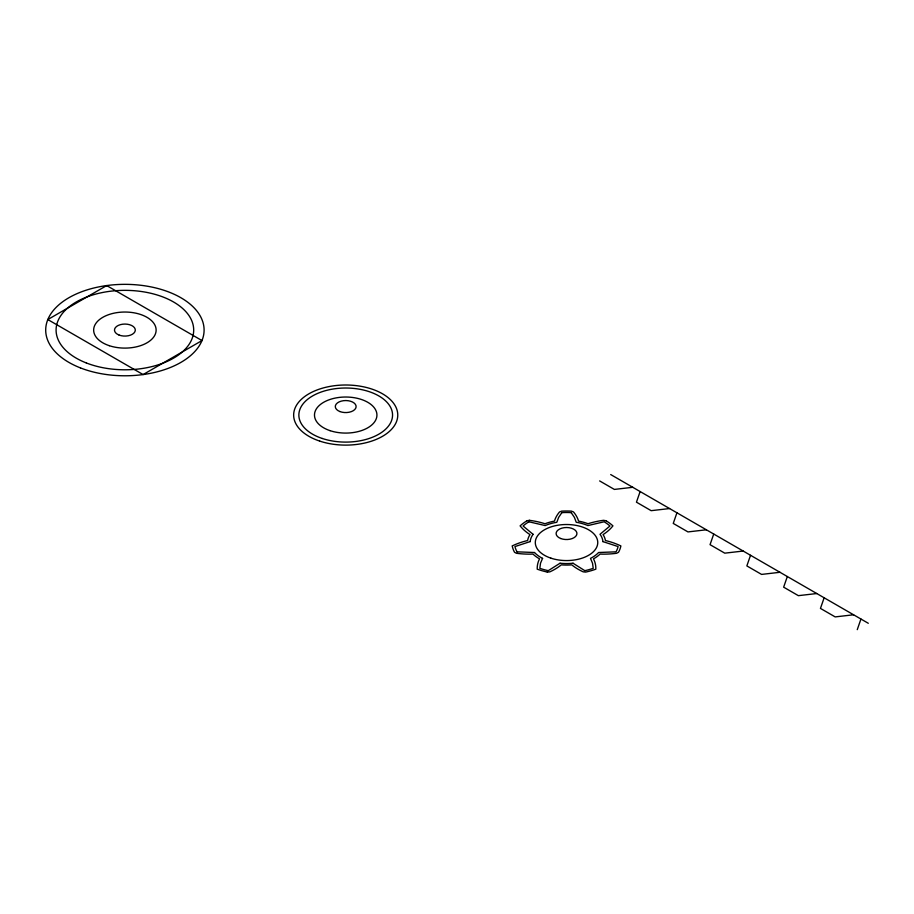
<?xml version="1.0" encoding="UTF-8"?>
<svg xmlns="http://www.w3.org/2000/svg" width="914" height="914" viewBox="0 0 914 914"><rect width="100%" height="100%" fill="white"/><g stroke="black" fill="none" stroke-linecap="round" stroke-linejoin="round"><path stroke-width="1.37" d="M640.131 491.549L636.452 502.174L651.168 510.675L669.574 508.55M676.931 512.8L673.252 523.425L687.968 531.914L706.373 529.789M713.731 534.039L710.052 544.664L724.768 553.164L743.173 551.039M750.531 555.289L746.852 565.915L761.579 574.415L779.973 572.29M787.331 576.54L783.652 587.165L798.379 595.665L816.773 593.54M824.142 597.79L820.452 608.404L835.179 616.904L853.585 614.779M857.263 629.655L860.942 619.029M542.55 558.385L540.517 563.207L539.831 568.337A52.029 30.036 0 0 0 548.263 570.667L560.019 563.241M561.859 512.617L558.625 517.415L556.832 522.271A36.389 21.011 0 0 0 545.167 525.561L528.909 521.78M527.024 520.74L529.48 520.317M530.131 541.602L514.948 546.572A52.029 30.036 0 0 0 517.05 551.827M632.762 487.299L614.368 489.424L599.641 480.924M534.439 552.513L517.027 551.827M547.326 572.084L549.851 571.856A57.376 33.121 0 0 0 561.265 564.875A39.028 22.53 0 0 0 571.798 564.875A57.376 33.121 0 0 0 583.201 571.844L585.725 572.084A54.623 31.533 0 0 0 594.568 569.616L595.814 569.193L595.825 568.337A57.376 33.121 0 0 0 593.494 558.842A39.028 22.53 0 0 0 600.052 554.09A57.376 33.121 0 0 0 616.596 553.278L618.492 552.296A54.623 31.533 0 0 0 620.675 546.778L620.88 545.932L619.726 545.407A57.376 33.121 0 0 0 605.411 540.528A39.028 22.53 0 0 0 603.057 534.61A57.376 33.121 0 0 0 612.289 526.635L612.94 525.87L612.129 525.162A54.623 31.533 0 0 0 606.028 520.752M602.92 541.602L618.093 546.572A52.029 30.036 0 0 1 616.025 551.827L598.601 552.513A36.389 21.011 0 0 1 590.49 558.385L592.523 563.207L593.22 568.337A52.029 30.036 0 0 1 584.823 570.667L573.032 563.241M610.689 474.549L868.3 623.279M606.028 520.74L603.56 520.317A57.376 33.121 0 0 0 588.045 523.733A39.028 22.53 0 0 0 578.562 521.117A57.376 33.121 0 0 0 573.512 511.966L571.421 511.12A54.623 31.533 0 0 0 561.653 511.132L559.517 511.966A57.376 33.121 0 0 0 554.467 521.106A39.028 22.53 0 0 0 545.007 523.756A57.376 33.121 0 0 0 529.48 520.329M533.022 534.279L523.082 525.984A52.029 30.036 0 0 1 528.932 521.78M571.193 512.617L574.426 517.415L576.22 522.271A36.389 21.011 0 0 1 587.953 525.561L604.143 521.78A52.029 30.036 0 0 1 609.958 525.996L600.018 534.279A36.389 21.011 0 0 1 602.909 541.625M573.067 563.23A36.389 21.011 0 0 1 560.053 563.23M542.619 558.385A36.389 21.011 0 0 1 534.507 552.513M530.2 541.625A36.389 21.011 0 0 1 533.102 534.302M561.87 512.628A52.029 30.036 0 0 1 571.204 512.628M547.36 572.073A54.623 31.533 0 0 1 538.529 569.616L537.226 569.193L537.226 568.337A57.376 33.121 0 0 1 539.546 558.842A39.028 22.53 0 0 1 533.011 554.09A57.376 33.121 0 0 1 516.444 553.278L514.548 552.296A54.623 31.533 0 0 1 512.411 546.778L512.171 545.932L513.325 545.407A57.376 33.121 0 0 1 527.629 540.528A39.028 22.53 0 0 1 530.006 534.61A57.376 33.121 0 0 1 520.763 526.635L520.1 525.87L520.911 525.162A54.623 31.533 0 0 1 527.07 520.752M106.698 285.568L47.814 319.557L143.098 374.569L201.983 340.568L106.698 285.568M86.339 362.961A68.79 39.713 0 0 0 193.517 332.902A68.79 39.713 0 0 0 94.839 294.342A68.79 39.713 0 0 0 86.339 362.961M119.06 335.05A10.408 6.01 0 0 0 135.283 330.491A10.408 6.01 0 0 0 120.351 324.664A10.408 6.01 0 0 0 119.06 335.05M109.28 345.686A31.225 18.029 0 0 0 156.123 330.068A31.225 18.029 0 0 0 109.28 314.45A31.225 18.029 0 0 0 109.28 345.686M80.512 367.931A79.198 45.723 0 0 0 203.891 333.324A79.198 45.723 0 0 0 90.292 288.938A79.198 45.723 0 0 0 80.512 367.931M319.683 441.085A52.041 30.048 0 0 0 397.761 415.059A52.041 30.048 0 0 0 319.683 389.033A52.041 30.048 0 0 0 319.683 441.085M322.288 438.48A46.843 27.043 0 0 0 392.552 415.059A46.843 27.043 0 0 0 322.288 391.638A46.843 27.043 0 0 0 322.288 438.48M330.091 430.665A31.225 18.029 0 0 0 376.934 415.059A31.225 18.029 0 0 0 330.091 399.441A31.225 18.029 0 0 0 330.091 430.665M339.871 411.54A10.408 6.01 0 0 0 356.094 406.993A10.408 6.01 0 0 0 341.162 401.155A10.408 6.01 0 0 0 339.871 411.54M560.693 538.506A10.408 6.01 0 0 0 576.905 533.959A10.408 6.01 0 0 0 561.973 528.121A10.408 6.01 0 0 0 560.693 538.506M550.913 558.157A31.225 18.029 0 0 0 597.756 542.539A31.225 18.029 0 0 0 550.913 526.932A31.225 18.029 0 0 0 550.913 558.157"/></g></svg>
